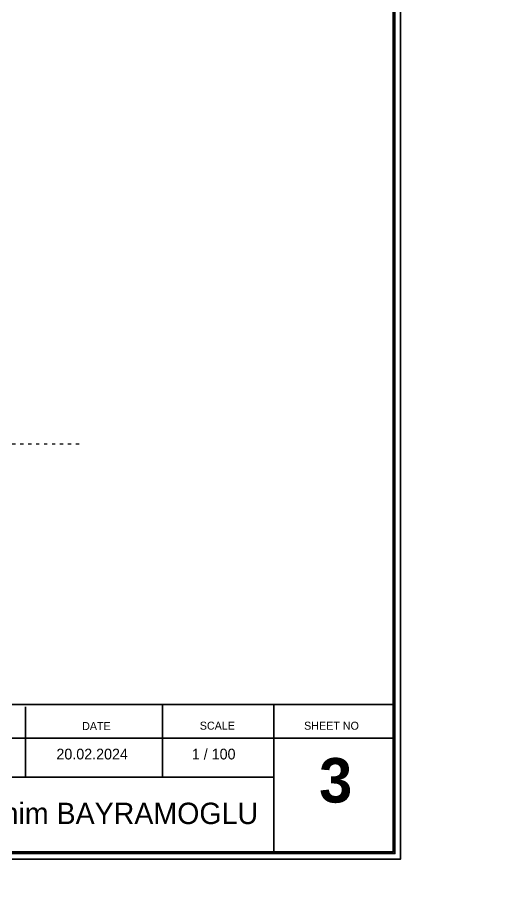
# Model space of a CAD drawing. Header units: centimetres. Extents: x -3207095 to 15275363, y -32656 to 4798027.
# Drawn here: x 685894 to 687767, y 4435548 to 4438823 of the extents above; entities that cross this region are included whole.
import ezdxf

# ---------------------------------------------------------------- set-up
doc = ezdxf.new("R2010")
doc.units = ezdxf.units.CM
doc.linetypes.add('ACAD_ISO03W100', pattern=[30, 12, -18])
doc.linetypes.add('DUZ', pattern=[500, 500])
doc.layers.get('0').update_dxf_attribs({"color": 1, "linetype": 'DUZ'})
doc.layers.add('DIM', color=1, linetype='DUZ')
doc.layers.add('LOGO', color=7, linetype='Continuous')
for name, color, linetype, lineweight in [('DUVAR', 7, 'Continuous', 35), ('iç duvar', 7, 'Continuous', 50), ('YAZI', 7, 'Continuous', 15)]:
    doc.layers.add(name, color=color, linetype=linetype, lineweight=lineweight)
doc.styles.add('DIM', font='ROMANSTW.SHX', dxfattribs={"width": 0.7})
doc.dimstyles.new('1_100', dxfattribs={"dimtxt": 15, "dimasz": 6, "dimexe": 6, "dimexo": 0, "dimgap": 2, "dimtad": 0, "dimdec": 1, "dimzin": 11, "dimdsep": 46, "dimtxsty": 'DIM', "dimblk": 'ARCHTICK', "dimcen": 3, "dimdle": 1.25, "dimclrt": 2, "dimadec": 0, "dimazin": 0, "dimtfac": 1.25, "dimtdec": 1, "dimtix": 1, "dimtofl": 0, "dimtmove": 1, "dimatfit": 3, "dimldrblk": 'ARCHTICK', "dimfxl": 20, "dimfxlon": 1, "dimtolj": 1, "dimtzin": 0, "dimarcsym": 0})

# ---------------------------------------------------------------- blocks, each defined once
blk = doc.blocks.new('_ArchTick')
at = {"color": 0, "linetype": 'ByBlock', "const_width": 0.15}
blk.add_lwpolyline([(-0.5, -0.5), (0.5, 0.5)], dxfattribs=at)
blk = doc.blocks.new('*D558')
at = {"layer": 'Defpoints', "color": 0, "linetype": 'Continuous', "lineweight": 5, "transparency": 16777216}
for p in [(686495.2, 4472434.8), (686315.2, 4472417), (686495.2, 1.8)]:
    blk.add_point(p, dxfattribs=at)
at = {"layer": 'DIM', "color": 0, "linetype": 'Continuous', "lineweight": -2, "transparency": 16777216}
for p, q in [((686314, 4472434.8), (686390.7, 4472434.8)), ((686315.2, 4472417), (686315.2, 4472440.8)), ((686496.5, 4472434.8), (686419.7, 4472434.8)), ((686495.2, 4472414.8), (686495.2, 4472440.8))]:
    blk.add_line(p, q, dxfattribs=at)
at = {"layer": 'DIM', "color": 0, "linetype": 'Continuous', "lineweight": -2, "transparency": 16777216, "xscale": 6, "yscale": 6, "zscale": 6, "rotation": 180}
blk.add_blockref('_ArchTick', (686315.2, 4472434.8), dxfattribs=at)
at = {"layer": 'DIM', "color": 0, "linetype": 'Continuous', "lineweight": -2, "transparency": 16777216, "xscale": 6, "yscale": 6, "zscale": 6}
blk.add_blockref('_ArchTick', (686495.2, 4472434.8), dxfattribs=at)
at = {"layer": 'DIM', "color": 2, "linetype": 'Continuous', "lineweight": 5, "transparency": 16777216, "insert": (686405.2, 4472434.8), "char_height": 15, "attachment_point": 5, "style": 'DIM'}
blk.add_mtext('\\A1;180', dxfattribs=at)
blk = doc.blocks.new('*D5711')
at = {"layer": 'Defpoints', "color": 0, "linetype": 'Continuous', "lineweight": 5, "transparency": 16777216}
for p in [(0, 4437573.7), (-26.4, 4437528.7), (690996.9, 4437528.7)]:
    blk.add_point(p, dxfattribs=at)
at = {"layer": 'DIM', "color": 0, "linetype": 'Continuous', "lineweight": -2, "transparency": 16777216}
for p, q in [((-6.4, 4437573.7), (-32.4, 4437573.7)), ((-26.4, 4437575), (-26.4, 4437561.7)), ((-6.4, 4437528.7), (-32.4, 4437528.7)), ((-26.4, 4437527.5), (-26.4, 4437540.7))]:
    blk.add_line(p, q, dxfattribs=at)
at = {"layer": 'DIM', "color": 0, "linetype": 'Continuous', "lineweight": -2, "transparency": 16777216, "xscale": 6, "yscale": 6, "zscale": 6}
for p, rotation in [((-26.4, 4437573.7), 90), ((-26.4, 4437528.7), 270)]:
    blk.add_blockref('_ArchTick', p, dxfattribs=dict(at, rotation=rotation))
at = {"layer": 'DIM', "color": 2, "linetype": 'Continuous', "lineweight": 5, "transparency": 16777216, "insert": (-26.4, 4437551.2), "char_height": 15, "attachment_point": 5, "rotation": 90, "style": 'DIM'}
blk.add_mtext('\\A1;45', dxfattribs=at)
blk = doc.blocks.new('*D5819')
at = {"layer": 'Defpoints', "color": 0, "linetype": 'Continuous', "lineweight": 5, "transparency": 16777216}
for p in [(691256.9, 4438668.7), (0, 4437978.7), (691238.5, 4437978.7)]:
    blk.add_point(p, dxfattribs=at)
at = {"layer": 'DIM', "color": 0, "linetype": 'Continuous', "lineweight": -2, "transparency": 16777216}
for p, q in [((691256.9, 4438668.7), (691232.5, 4438668.7)), ((691238.5, 4438670), (691238.5, 4438339.2)), ((691238.5, 4437977.5), (691238.5, 4438308.2)), ((691218.5, 4437978.7), (691244.5, 4437978.7))]:
    blk.add_line(p, q, dxfattribs=at)
at = {"layer": 'DIM', "color": 0, "linetype": 'Continuous', "lineweight": -2, "transparency": 16777216, "xscale": 6, "yscale": 6, "zscale": 6}
for p, rotation in [((691238.5, 4438668.7), 90), ((691238.5, 4437978.7), 270)]:
    blk.add_blockref('_ArchTick', p, dxfattribs=dict(at, rotation=rotation))
at = {"layer": 'DIM', "color": 2, "linetype": 'Continuous', "lineweight": 5, "transparency": 16777216, "insert": (691238.5, 4438323.7), "char_height": 15, "attachment_point": 5, "rotation": 90, "style": 'DIM'}
blk.add_mtext('\\A1;690', dxfattribs=at)

msp = doc.modelspace()

# ---------------------------------------------------------------- linework, layer by layer
at = {"color": 232, "linetype": 'ACAD_ISO03W100'}
msp.add_line((686126.64, 4437211.93), (682018.08, 4437211.93), dxfattribs=at)
at = {"layer": 'DUVAR'}
for p, q in [((687312.87, 4436228.52), (680167.47, 4436228.52)), ((685924.66, 4436219.14), (685924.66, 4435953.19)), ((686441.68, 4436225.79), (686441.68, 4435953.19)), ((686862.41, 4436225.79), (686862.41, 4435671.29)), ((687313.95, 4436100.58), (685388.91, 4436100.58)), ((686862.41, 4435953.19), (685388.91, 4435953.19))]:
    msp.add_line(p, q, dxfattribs=at)
for points in [[(680140.17, 4440443.99), (687340.17, 4440443.99), (687340.17, 4435643.99), (680140.17, 4435643.99)], [(680161.17, 4440422.99), (687319.17, 4440422.99), (687319.17, 4435664.99), (680161.17, 4435664.99)], [(680167.47, 4440416.69), (687312.87, 4440416.69), (687312.87, 4435671.29), (680167.47, 4435671.29)]]:
    msp.add_lwpolyline(points, close=True, dxfattribs=at)
at = {"layer": 'iç duvar', "color": 7, "lineweight": 18}
msp.add_line((687340.17, 4440443.99), (687340.17, 4435643.99), dxfattribs=at)

# ---------------------------------------------------------------- texts
at = {"layer": 'LOGO', "insert": (687033.02, 4436026.16), "char_height": 168, "width": 566.904, "attachment_point": 1}
msp.add_mtext('{\\fGoudy Old Style|b1|i0|c0|p18;3}', dxfattribs=at)
at = {"layer": 'YAZI', "attachment_point": 1}
for s, insert, char_height, width in [('{\\fStylus BT|b0|i0|c0|p34;DATE}', (686138.31, 4436161.98), 30.24, 215.1793), ('{\\fStylus BT|b0|i0|c0|p34;SCALE}', (686582.56, 4436163.42), 30.24, 165.1095), ('{\\fStylus BT|b0|i0|c0|p34;SHEET NO}', (686976.45, 4436163.21), 30.24, 302.8012), ('{\\fStylus BT|b0|i0|c0|p34;20.02.2024}', (686041.28, 4436061.18), 40.32, 366.9007), ('{\\fStylus BT|b0|i0|c0|p34;1 / \\fStylus BT|b0|i0|c162|p34;1\\fStylus BT|b0|i0|c0|p34;00}', (686552.54, 4436061.18), 40.32, 316.1791), ('{\\fStylus BT|b0|i0|c0|p34;Abdurrahim BAYRAMOGLU}', (685454.43, 4435857.42), 80.64, 1568.7791)]:
    msp.add_mtext(s, dxfattribs=dict(at, insert=insert, char_height=char_height, width=width))

# ---------------------------------------------------------------- dimensions: what is measured, and where the dimension line sits
at = {"layer": 'DIM', "linetype": 'Continuous', "lineweight": 5}
dim = msp.add_linear_dim(base=(686495.2, 4472434.78), p1=(686315.2, 4472416.97), p2=(686495.2, 1.81), dimstyle='1_100', dxfattribs=at)
dim.commit()
dim.dimension.update_dxf_attribs({"geometry": '*D558', "text_midpoint": (686405.2, 4472434.78)})
for base, p1, p2, picture, middle in [((691238.54, 4437978.74), (691256.93, 4438668.74), (0, 4437978.74), '*D5819', (691238.54, 4438323.74)), ((-26.4, 4437528.74), (0, 4437573.74), (690996.93, 4437528.74), '*D5711', (-26.4, 4437551.24))]:
    dim = msp.add_linear_dim(base=base, p1=p1, p2=p2, angle=90, dimstyle='1_100', dxfattribs=at)
    dim.commit()
    dim.dimension.update_dxf_attribs({"geometry": picture, "text_midpoint": middle})

doc.saveas('drawing.dxf')
